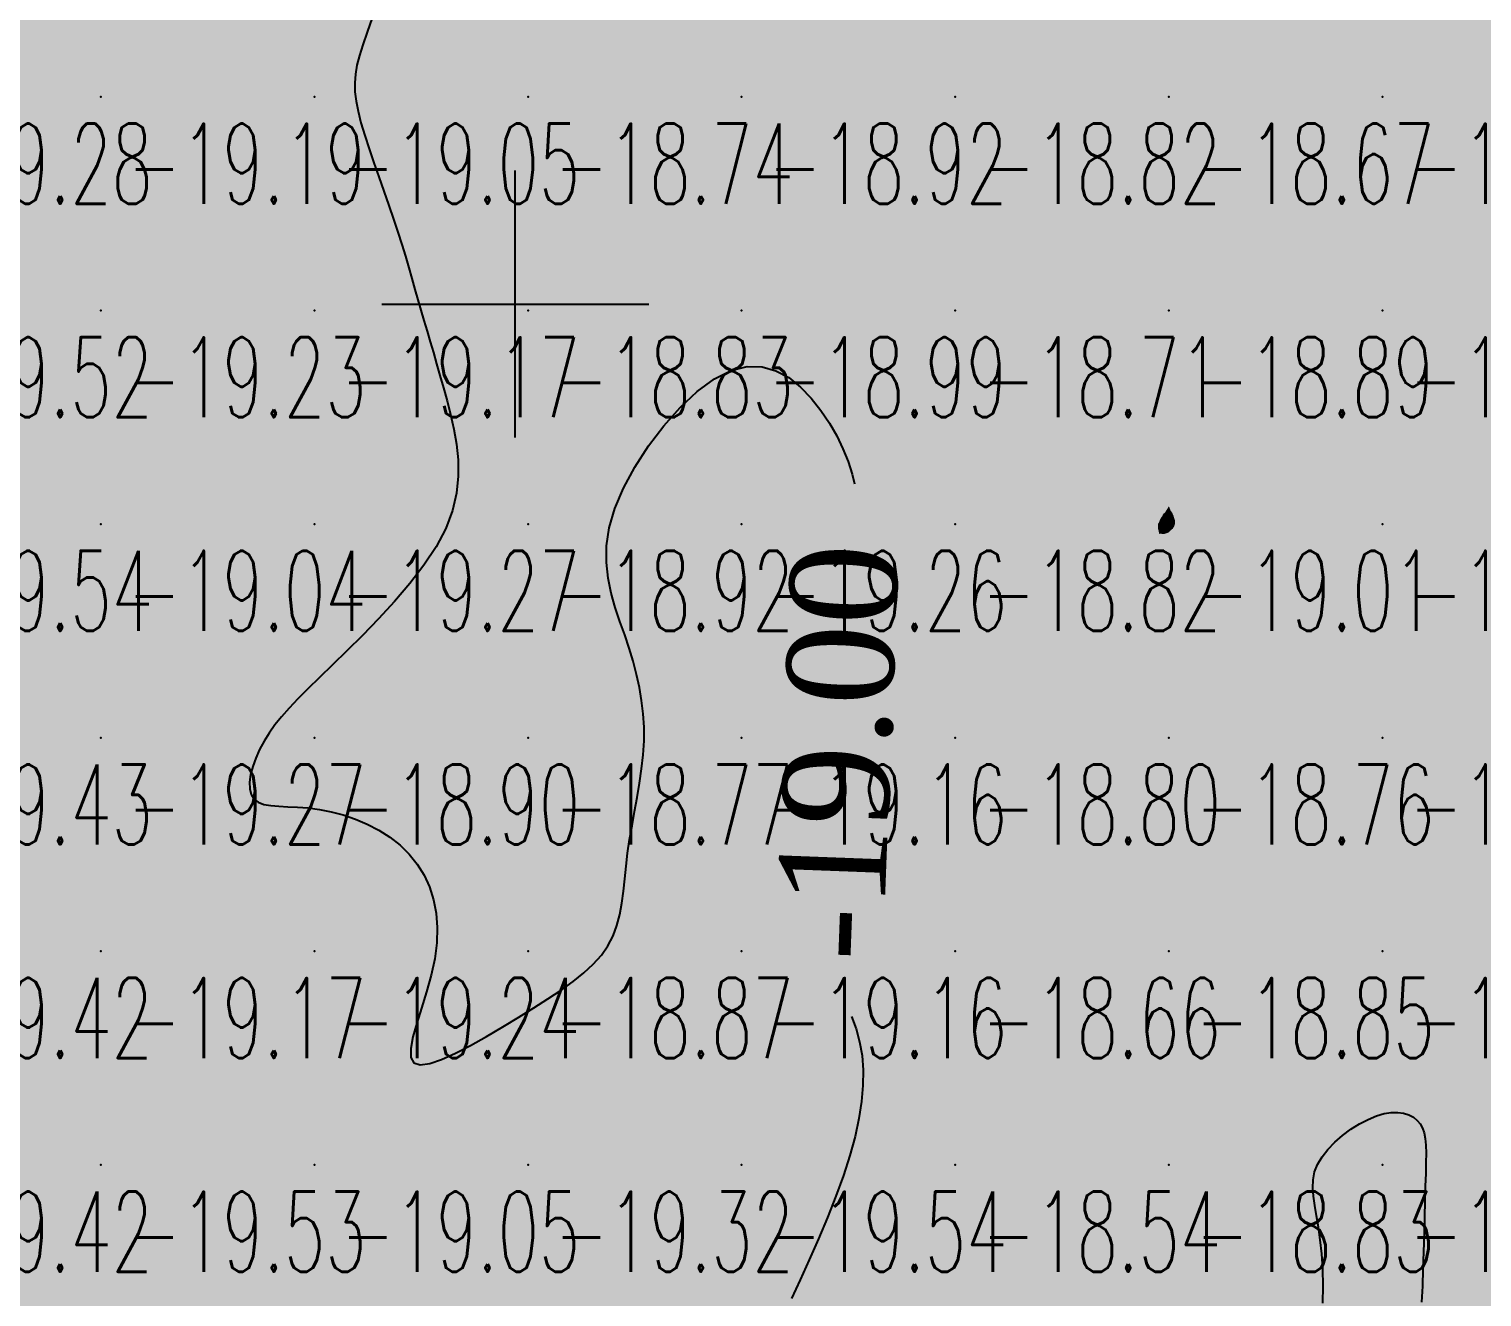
# Model space of a CAD drawing. Header units: millimetres. Extents: x 88261 to 90953, y 390274 to 392322.
# Drawn here: x 89226.9 to 89294.9, y 391451.1 to 391510.4 of the extents above; entities that cross this region are included whole.
import ezdxf
from ezdxf.enums import TextEntityAlignment as Align

# ---------------------------------------------------------------- set-up
doc = ezdxf.new("R2010")
doc.units = ezdxf.units.MM
doc.header["$LTSCALE"] = 25
for name, color, linetype in [('Carroyage(1)_Croix', 7, 'Continuous'), ('CN_03_00', 7, 'Continuous'), ('Cotation Courbes de niveau', 7, 'Continuous'), ('COTEAlt', 7, 'Continuous'), ('TN_COLORIAGE', 7, 'Continuous')]:
    doc.layers.add(name, color=color, linetype=linetype)
doc.styles.add('Simplex 1.0', font='Simplex.shx', dxfattribs={"width": 0.99, "height": 2.5})
doc.styles.get("Standard").update_dxf_attribs({"font": 'times.ttf'})

# ---------------------------------------------------------------- blocks, each defined once
blk = doc.blocks.new('COTE')
at = {"color": 0}
blk.add_point((0, 0), dxfattribs=at)
at = {"layer": 'COTEAlt'}
blk.add_attdef('ALT', text='', height=3.75, dxfattribs=at).set_placement((1.25, -1.25), align=Align.TOP_LEFT)

msp = doc.modelspace()

# ---------------------------------------------------------------- linework, layer by layer
at = {"layer": 'Carroyage(1)_Croix'}
for p, q in [((89249.65, 391491.29), (89249.65, 391503.79)), ((89243.4, 391497.54), (89255.9, 391497.54))]:
    msp.add_line(p, q, dxfattribs=at)
at = {"layer": 'CN_03_00', "elevation": -19, "flags": 128}
for points in [[(89242.948, 391510.933), (89242.712, 391510.264), (89242.515, 391509.682), (89242.359, 391509.173), (89242.243, 391508.718), (89242.169, 391508.297), (89242.136, 391507.891), (89242.146, 391507.48), (89242.198, 391507.044), (89242.294, 391506.565), (89242.431, 391506.027), (89242.605, 391505.439), (89242.806, 391504.812), (89243.027, 391504.158), (89243.26, 391503.489), (89243.497, 391502.818), (89243.729, 391502.156), (89243.95, 391501.516), (89244.152, 391500.907), (89244.336, 391500.328), (89244.507, 391499.775), (89244.665, 391499.243), (89244.815, 391498.729), (89244.958, 391498.228), (89245.098, 391497.737), (89245.237, 391497.251), (89245.378, 391496.765), (89245.522, 391496.276), (89245.668, 391495.779), (89245.818, 391495.269), (89245.971, 391494.741), (89246.129, 391494.192), (89246.291, 391493.615), (89246.458, 391493.007), (89246.628, 391492.365), (89246.784, 391491.688), (89246.908, 391490.98), (89246.982, 391490.242), (89246.986, 391489.476), (89246.902, 391488.684), (89246.712, 391487.869), (89246.397, 391487.032), (89245.945, 391486.177), (89245.377, 391485.315), (89244.72, 391484.457), (89244.004, 391483.615), (89243.255, 391482.801), (89242.501, 391482.026), (89241.77, 391481.302), (89241.09, 391480.642), (89240.483, 391480.052), (89239.949, 391479.526), (89239.48, 391479.053), (89239.071, 391478.62), (89238.714, 391478.218), (89238.403, 391477.833), (89238.132, 391477.456), (89237.893, 391477.075), (89237.683, 391476.682), (89237.505, 391476.284), (89237.364, 391475.891), (89237.266, 391475.514), (89237.217, 391475.162), (89237.222, 391474.846), (89237.287, 391474.577), (89237.417, 391474.364), (89237.616, 391474.214), (89237.88, 391474.117), (89238.203, 391474.059), (89238.579, 391474.027), (89239.002, 391474.007), (89239.466, 391473.985), (89239.964, 391473.948), (89240.491, 391473.882), (89241.04, 391473.775), (89241.602, 391473.624), (89242.166, 391473.429), (89242.724, 391473.191), (89243.265, 391472.907), (89243.779, 391472.578), (89244.257, 391472.204), (89244.688, 391471.783), (89245.065, 391471.316), (89245.381, 391470.805), (89245.636, 391470.25), (89245.827, 391469.654), (89245.949, 391469.018), (89246.002, 391468.345), (89245.981, 391467.635), (89245.884, 391466.891), (89245.714, 391466.118), (89245.496, 391465.339), (89245.261, 391464.58), (89245.039, 391463.868), (89244.862, 391463.228), (89244.761, 391462.688), (89244.765, 391462.274), (89244.907, 391462.012), (89245.207, 391461.92), (89245.648, 391461.981), (89246.205, 391462.17), (89246.852, 391462.463), (89247.562, 391462.833), (89248.31, 391463.256), (89249.069, 391463.706), (89249.813, 391464.159), (89250.52, 391464.595), (89251.182, 391465.013), (89251.795, 391465.421), (89252.356, 391465.823), (89252.86, 391466.226), (89253.303, 391466.636), (89253.682, 391467.059), (89253.993, 391467.5), (89254.233, 391467.964), (89254.414, 391468.452), (89254.546, 391468.963), (89254.643, 391469.496), (89254.715, 391470.051), (89254.776, 391470.627), (89254.837, 391471.223), (89254.912, 391471.838), (89255.007, 391472.472), (89255.119, 391473.12), (89255.239, 391473.78), (89255.36, 391474.445), (89255.472, 391475.113), (89255.569, 391475.78), (89255.64, 391476.441), (89255.68, 391477.092), (89255.68, 391477.731), (89255.642, 391478.359), (89255.569, 391478.978), (89255.463, 391479.592), (89255.328, 391480.204), (89255.166, 391480.816), (89254.981, 391481.431), (89254.775, 391482.052), (89254.553, 391482.683), (89254.335, 391483.33), (89254.142, 391484), (89253.996, 391484.701), (89253.918, 391485.441), (89253.93, 391486.226), (89254.053, 391487.064), (89254.309, 391487.963), (89254.712, 391488.922), (89255.245, 391489.911), (89255.883, 391490.895), (89256.6, 391491.836), (89257.372, 391492.698), (89258.173, 391493.442), (89258.979, 391494.033), (89259.765, 391494.433), (89260.509, 391494.617), (89261.207, 391494.603), (89261.857, 391494.418), (89262.459, 391494.094), (89263.01, 391493.657), (89263.511, 391493.138), (89263.96, 391492.564), (89264.356, 391491.966), (89264.698, 391491.366), (89264.988, 391490.769), (89265.228, 391490.173), (89265.421, 391489.575), (89265.534, 391489.116)], [(89265.397, 391464.189), (89265.607, 391463.612), (89265.773, 391463.004), (89265.884, 391462.361), (89265.936, 391461.68), (89265.929, 391460.962), (89265.865, 391460.203), (89265.741, 391459.404), (89265.559, 391458.562), (89265.319, 391457.676), (89265.02, 391456.745), (89264.664, 391455.772), (89264.267, 391454.774), (89263.843, 391453.774), (89263.41, 391452.793), (89262.984, 391451.853), (89262.581, 391450.976)], [(89287.46, 391450.762), (89287.477, 391451.579), (89287.456, 391452.351), (89287.406, 391453.071), (89287.333, 391453.73), (89287.246, 391454.321), (89287.157, 391454.852), (89287.076, 391455.331), (89287.016, 391455.767), (89286.988, 391456.169), (89287.002, 391456.546), (89287.072, 391456.908), (89287.208, 391457.262), (89287.417, 391457.616), (89287.691, 391457.965), (89288.017, 391458.301), (89288.381, 391458.617), (89288.771, 391458.905), (89289.173, 391459.159), (89289.574, 391459.37), (89289.961, 391459.531), (89290.324, 391459.638), (89290.658, 391459.691), (89290.963, 391459.697), (89291.238, 391459.658), (89291.482, 391459.58), (89291.693, 391459.467), (89291.871, 391459.324), (89292.014, 391459.154), (89292.122, 391458.96), (89292.199, 391458.736), (89292.249, 391458.471), (89292.277, 391458.159), (89292.287, 391457.788), (89292.283, 391457.35), (89292.27, 391456.837), (89292.252, 391456.239), (89292.233, 391455.552), (89292.214, 391454.796), (89292.192, 391453.994), (89292.169, 391453.17), (89292.143, 391452.349), (89292.113, 391451.554), (89292.079, 391450.809)]]:
    msp.add_lwpolyline(points, dxfattribs=at)
msp.add_lwpolyline([(89280.492, 391487.252), (89280.499, 391487.289), (89280.502, 391487.326), (89280.5, 391487.363), (89280.495, 391487.402), (89280.485, 391487.443), (89280.472, 391487.488), (89280.455, 391487.537), (89280.436, 391487.592), (89280.413, 391487.648), (89280.388, 391487.704), (89280.358, 391487.754), (89280.325, 391487.796), (89280.288, 391487.826), (89280.248, 391487.84), (89280.203, 391487.836), (89280.154, 391487.811), (89280.102, 391487.766), (89280.05, 391487.707), (89279.998, 391487.635), (89279.948, 391487.555), (89279.902, 391487.471), (89279.862, 391487.385), (89279.829, 391487.302), (89279.805, 391487.224), (89279.789, 391487.152), (89279.781, 391487.087), (89279.782, 391487.028), (89279.79, 391486.977), (89279.805, 391486.933), (89279.828, 391486.896), (89279.857, 391486.868), (89279.892, 391486.848), (89279.932, 391486.835), (89279.976, 391486.83), (89280.024, 391486.832), (89280.073, 391486.841), (89280.123, 391486.856), (89280.172, 391486.877), (89280.22, 391486.903), (89280.265, 391486.934), (89280.307, 391486.969), (89280.346, 391487.007), (89280.382, 391487.048), (89280.413, 391487.09), (89280.44, 391487.132), (89280.462, 391487.174), (89280.48, 391487.214), (89280.492, 391487.252)], close=True, dxfattribs=at)
at = {"layer": 'TN_COLORIAGE', "color": 213}
for points in [[(89220.249, 391517.239, -19.258), (89220.249, 391507.239, -19.258), (89230.249, 391517.239, -19.258)], [(89220.249, 391507.239, -19.258), (89230.249, 391507.239, -19.258), (89230.249, 391517.239, -19.258)], [(89230.249, 391517.239, -19.197), (89230.249, 391507.239, -19.197), (89240.249, 391517.239, -19.197)], [(89230.249, 391507.239, -19.197), (89240.249, 391507.239, -19.197), (89240.249, 391517.239, -19.197)], [(89240.249, 391517.239, -19), (89245.301, 391517.239, -19), (89240.249, 391507.239, -19), (89242.286, 391509.277, -19)], [(89241.828, 391507.239, -19.049), (89242.286, 391509.277, -19.049), (89240.249, 391507.239, -19.049)], [(89220.249, 391507.239, -19.188), (89220.249, 391497.239, -19.188), (89230.249, 391507.239, -19.188)], [(89220.249, 391497.239, -19.188), (89230.249, 391497.239, -19.188), (89230.249, 391507.239, -19.188)], [(89230.249, 391507.239, -19.049), (89230.249, 391497.239, -19.049), (89240.249, 391507.239, -19.049)], [(89230.249, 391497.239, -19.049), (89240.249, 391497.239, -19.049), (89240.249, 391507.239, -19.049)], [(89240.249, 391497.239, -19), (89244.164, 391501.154, -19), (89240.249, 391507.239, -19), (89241.828, 391507.239, -19)], [(89244.164, 391501.154, -19.169), (89245.215, 391497.239, -19.169), (89240.249, 391497.239, -19.169)], [(89220.249, 391487.239, -19.234), (89230.249, 391487.239, -19.234), (89230.249, 391497.239, -19.234)], [(89220.249, 391497.239, -19.234), (89220.249, 391487.239, -19.234), (89230.249, 391497.239, -19.234)], [(89230.249, 391487.239, -19.169), (89240.249, 391487.239, -19.169), (89240.249, 391497.239, -19.169)], [(89230.249, 391497.239, -19.169), (89230.249, 391487.239, -19.169), (89240.249, 391497.239, -19.169)], [(89240.249, 391487.239, -19), (89246.401, 391493.391, -19), (89240.249, 391497.239, -19), (89245.215, 391497.239, -19)], [(89252.66, 391487.239, -19.26), (89260.249, 391496.859, -19.26), (89260.249, 391487.239, -19.26)], [(89264.934, 391491.924, -19.26), (89260.249, 391496.859, -19.26), (89260.249, 391487.239, -19.26)], [(89246.401, 391493.391, -19.274), (89247.932, 391487.239, -19.274), (89240.249, 391487.239, -19.274)], [(89264.934, 391491.924, -19.26), (89266.151, 391487.239, -19.26), (89260.249, 391487.239, -19.26)], [(89279.734, 391487.239, -19.01), (89280.249, 391488.075, -19.01), (89280.249, 391487.239, -19.01)], [(89280.487, 391487.478, -19.01), (89280.249, 391488.075, -19.01), (89280.249, 391487.239, -19.01)], [(89280.487, 391487.478, -19.01), (89280.535, 391487.239, -19.01), (89280.249, 391487.239, -19.01)], [(89220.249, 391487.239, -19.043), (89220.249, 391477.239, -19.043), (89230.249, 391487.239, -19.043)], [(89220.249, 391477.239, -19.043), (89230.249, 391477.239, -19.043), (89230.249, 391487.239, -19.043)], [(89230.249, 391487.239, -19.274), (89230.249, 391477.239, -19.274), (89240.249, 391487.239, -19.274)], [(89240.249, 391487.239, -19), (89240.249, 391479.843, -19), (89230.249, 391477.239, -19), (89237.612, 391477.239, -19)], [(89240.249, 391479.843, -19.274), (89247.932, 391487.239, -19.274), (89240.249, 391487.239, -19.274)], [(89254.968, 391481.959, -19.26), (89252.66, 391487.239, -19.26), (89260.249, 391487.239, -19.26)], [(89260.249, 391487.239, -19), (89254.968, 391481.959, -19), (89260.249, 391477.239, -19), (89256.116, 391477.239, -19)], [(89260.249, 391487.239, -19), (89266.151, 391487.239, -19), (89260.249, 391477.239, -19), (89265.005, 391481.995, -19)], [(89279.789, 391486.78, -19.01), (89279.734, 391487.239, -19.01), (89280.249, 391487.239, -19.01)], [(89280.249, 391486.85, -19.01), (89279.789, 391486.78, -19.01), (89280.249, 391487.239, -19.01)], [(89280.535, 391487.239, -19.01), (89280.249, 391486.85, -19.01), (89280.249, 391487.239, -19.01)], [(89264.709, 391477.239, -19.164), (89265.005, 391481.995, -19.164), (89260.249, 391477.239, -19.164)], [(89220.249, 391467.239, -19.269), (89230.249, 391467.239, -19.269), (89230.249, 391477.239, -19.269)], [(89220.249, 391477.239, -19.269), (89220.249, 391467.239, -19.269), (89230.249, 391477.239, -19.269)], [(89230.249, 391477.239, -19), (89237.612, 391477.239, -19), (89230.249, 391467.239, -19), (89236.66, 391473.651, -19)], [(89256.116, 391477.239, -19.164), (89254.647, 391471.638, -19.164), (89260.249, 391477.239, -19.164)], [(89260.249, 391477.239, -19), (89254.647, 391471.638, -19), (89260.249, 391467.239, -19), (89254.765, 391467.239, -19)], [(89260.249, 391477.239, -19), (89264.709, 391477.239, -19), (89260.249, 391467.239, -19), (89264.592, 391471.582, -19)], [(89240.249, 391467.239, -19), (89240.249, 391474.34, -19), (89230.249, 391467.239, -19), (89236.66, 391473.651, -19)], [(89245.289, 391472.28, -19.236), (89240.249, 391474.34, -19.236), (89240.249, 391467.239, -19.236)], [(89245.289, 391472.28, -19.236), (89246.724, 391467.239, -19.236), (89240.249, 391467.239, -19.236)], [(89263.411, 391467.239, -19.156), (89264.592, 391471.582, -19.156), (89260.249, 391467.239, -19.156)], [(89220.249, 391467.239, -19.172), (89220.249, 391457.239, -19.172), (89230.249, 391467.239, -19.172)], [(89220.249, 391457.239, -19.172), (89230.249, 391457.239, -19.172), (89230.249, 391467.239, -19.172)], [(89230.249, 391467.239, -19.236), (89230.249, 391457.239, -19.236), (89240.249, 391467.239, -19.236)], [(89230.249, 391457.239, -19.236), (89240.249, 391457.239, -19.236), (89240.249, 391467.239, -19.236)], [(89240.249, 391467.239, -19), (89246.724, 391467.239, -19), (89240.249, 391457.239, -19), (89243.117, 391460.107, -19)], [(89250.249, 391457.239, -19.156), (89260.249, 391457.239, -19.156), (89260.249, 391467.239, -19.156)], [(89250.249, 391457.239, -19), (89250.249, 391464.402, -19), (89260.249, 391467.239, -19), (89254.765, 391467.239, -19)], [(89260.249, 391457.239, -19), (89266.395, 391463.386, -19), (89260.249, 391467.239, -19), (89263.411, 391467.239, -19)], [(89250.249, 391457.239, -19), (89250.249, 391464.402, -19), (89240.249, 391457.239, -19), (89243.117, 391460.107, -19)], [(89265.646, 391457.239, -19.538), (89266.395, 391463.386, -19.538), (89260.249, 391457.239, -19.538)], [(89290.249, 391460.141, -19.107), (89286.379, 391457.239, -19.107), (89290.249, 391457.239, -19.107)], [(89292.395, 391459.386, -19.107), (89290.249, 391460.141, -19.107), (89290.249, 391457.239, -19.107)], [(89292.255, 391457.239, -19.107), (89292.395, 391459.386, -19.107), (89290.249, 391457.239, -19.107)], [(89220.249, 391447.239, -19.53), (89230.249, 391447.239, -19.53), (89230.249, 391457.239, -19.53)], [(89220.249, 391457.239, -19.53), (89220.249, 391447.239, -19.53), (89230.249, 391457.239, -19.53)], [(89230.249, 391447.239, -19.052), (89240.249, 391447.239, -19.052), (89240.249, 391457.239, -19.052)], [(89230.249, 391457.239, -19.052), (89230.249, 391447.239, -19.052), (89240.249, 391457.239, -19.052)], [(89240.249, 391447.239, -19.325), (89250.249, 391447.239, -19.325), (89250.249, 391457.239, -19.325)], [(89240.249, 391457.239, -19.325), (89240.249, 391447.239, -19.325), (89250.249, 391457.239, -19.325)], [(89250.249, 391457.239, -19.538), (89250.249, 391447.239, -19.538), (89260.249, 391457.239, -19.538)], [(89250.249, 391447.239, -19.538), (89260.249, 391447.239, -19.538), (89260.249, 391457.239, -19.538)], [(89260.249, 391457.239, -19), (89265.646, 391457.239, -19), (89260.249, 391447.239, -19), (89261.137, 391448.128, -19)], [(89287.484, 391454.475, -19.107), (89286.379, 391457.239, -19.107), (89290.249, 391457.239, -19.107)], [(89290.249, 391457.239, -19), (89287.484, 391454.475, -19), (89290.249, 391447.239, -19), (89287.681, 391447.239, -19)], [(89290.249, 391457.239, -19), (89292.255, 391457.239, -19), (89290.249, 391447.239, -19), (89292.098, 391449.089, -19)]]:
    msp.add_solid(points, dxfattribs=at)
at = {"layer": 'TN_COLORIAGE', "color": 203}
for points in [[(89242.286, 391509.277, -18.737), (89241.828, 391507.239, -18.737), (89250.249, 391517.239, -18.737), (89250.249, 391507.239, -18.737)], [(89242.286, 391509.277, -18.807), (89245.301, 391517.239, -18.807), (89250.249, 391517.239, -18.807)], [(89250.249, 391517.239, -18.945), (89250.249, 391507.239, -18.945), (89260.249, 391517.239, -18.945)], [(89250.249, 391507.239, -18.945), (89260.249, 391507.239, -18.945), (89260.249, 391517.239, -18.945)], [(89260.249, 391517.239, -18.836), (89260.249, 391507.239, -18.836), (89270.249, 391517.239, -18.836)], [(89260.249, 391507.239, -18.836), (89270.249, 391507.239, -18.836), (89270.249, 391517.239, -18.836)], [(89270.249, 391517.239, -18.947), (89270.249, 391507.239, -18.947), (89280.249, 391517.239, -18.947)], [(89270.249, 391507.239, -18.947), (89280.249, 391507.239, -18.947), (89280.249, 391517.239, -18.947)], [(89280.249, 391517.239, -18.285), (89280.249, 391507.239, -18.285), (89290.249, 391517.239, -18.285)], [(89280.249, 391507.239, -18.285), (89290.249, 391507.239, -18.285), (89290.249, 391517.239, -18.285)], [(89290.249, 391507.239, -18.539), (89300.249, 391507.239, -18.539), (89300.249, 391517.239, -18.539)], [(89290.249, 391517.239, -18.539), (89290.249, 391507.239, -18.539), (89300.249, 391517.239, -18.539)], [(89241.828, 391507.239, -18.737), (89244.164, 391501.154, -18.737), (89250.249, 391507.239, -18.737)], [(89245.215, 391497.239, -18.737), (89244.164, 391501.154, -18.737), (89250.249, 391497.239, -18.737), (89250.249, 391507.239, -18.737)], [(89250.249, 391497.239, -18.921), (89260.249, 391497.239, -18.921), (89260.249, 391507.239, -18.921)], [(89250.249, 391507.239, -18.921), (89250.249, 391497.239, -18.921), (89260.249, 391507.239, -18.921)], [(89260.249, 391497.239, -18.825), (89270.249, 391497.239, -18.825), (89270.249, 391507.239, -18.825)], [(89260.249, 391507.239, -18.825), (89260.249, 391497.239, -18.825), (89270.249, 391507.239, -18.825)], [(89270.249, 391497.239, -18.671), (89280.249, 391497.239, -18.671), (89280.249, 391507.239, -18.671)], [(89270.249, 391507.239, -18.671), (89270.249, 391497.239, -18.671), (89280.249, 391507.239, -18.671)], [(89280.249, 391497.239, -18.437), (89290.249, 391497.239, -18.437), (89290.249, 391507.239, -18.437)], [(89280.249, 391507.239, -18.437), (89280.249, 391497.239, -18.437), (89290.249, 391507.239, -18.437)], [(89290.249, 391507.239, -18.378), (89290.249, 391497.239, -18.378), (89300.249, 391507.239, -18.378)], [(89290.249, 391497.239, -18.378), (89300.249, 391497.239, -18.378), (89300.249, 391507.239, -18.378)], [(89245.215, 391497.239, -18.829), (89246.401, 391493.391, -18.829), (89250.249, 391497.239, -18.829)], [(89247.932, 391487.239, -18.829), (89246.401, 391493.391, -18.829), (89250.249, 391487.239, -18.829), (89250.249, 391497.239, -18.829)], [(89250.249, 391497.239, -18.99), (89250.249, 391487.239, -18.99), (89260.249, 391497.239, -18.99)], [(89260.249, 391496.859, -18.917), (89252.66, 391487.239, -18.917), (89260.249, 391497.239, -18.917), (89250.249, 391487.239, -18.917)], [(89260.249, 391496.859, -18.705), (89264.934, 391491.924, -18.705), (89260.249, 391497.239, -18.705), (89270.249, 391497.239, -18.705)], [(89266.151, 391487.239, -18.705), (89264.934, 391491.924, -18.705), (89270.249, 391487.239, -18.705), (89270.249, 391497.239, -18.705)], [(89270.249, 391497.239, -18.893), (89270.249, 391487.239, -18.893), (89280.249, 391497.239, -18.893)], [(89280.249, 391488.075, -18.82), (89279.734, 391487.239, -18.82), (89280.249, 391497.239, -18.82), (89270.249, 391487.239, -18.82)], [(89280.249, 391488.075, -18.599), (89280.487, 391487.478, -18.599), (89280.249, 391497.239, -18.599), (89290.249, 391497.239, -18.599)], [(89280.535, 391487.239, -18.599), (89280.487, 391487.478, -18.599), (89290.249, 391487.239, -18.599), (89290.249, 391497.239, -18.599)], [(89290.249, 391487.239, -18.645), (89300.249, 391487.239, -18.645), (89300.249, 391497.239, -18.645)], [(89290.249, 391497.239, -18.645), (89290.249, 391487.239, -18.645), (89300.249, 391497.239, -18.645)], [(89247.932, 391487.239, -18.904), (89240.249, 391479.843, -18.904), (89250.249, 391487.239, -18.904), (89240.249, 391477.239, -18.904)], [(89240.249, 391477.239, -18.917), (89250.249, 391477.239, -18.917), (89250.249, 391487.239, -18.917)], [(89252.66, 391487.239, -18.768), (89254.968, 391481.959, -18.768), (89250.249, 391487.239, -18.768), (89250.249, 391477.239, -18.768)], [(89265.005, 391481.995, -18.797), (89264.709, 391477.239, -18.797), (89270.249, 391487.239, -18.797), (89270.249, 391477.239, -18.797)], [(89265.005, 391481.995, -18.82), (89266.151, 391487.239, -18.82), (89270.249, 391487.239, -18.82)], [(89279.734, 391487.239, -18.797), (89279.789, 391486.78, -18.797), (89270.249, 391487.239, -18.797), (89270.249, 391477.239, -18.797)], [(89279.789, 391486.78, -18.759), (89280.249, 391486.85, -18.759), (89270.249, 391477.239, -18.759), (89280.249, 391477.239, -18.759)], [(89280.249, 391477.239, -18.668), (89290.249, 391477.239, -18.668), (89290.249, 391487.239, -18.668)], [(89280.249, 391486.85, -18.668), (89280.535, 391487.239, -18.668), (89280.249, 391477.239, -18.668), (89290.249, 391487.239, -18.668)], [(89290.249, 391487.239, -18.616), (89290.249, 391477.239, -18.616), (89300.249, 391487.239, -18.616)], [(89290.249, 391477.239, -18.616), (89300.249, 391477.239, -18.616), (89300.249, 391487.239, -18.616)], [(89256.116, 391477.239, -18.768), (89254.968, 391481.959, -18.768), (89250.249, 391477.239, -18.768)], [(89237.612, 391477.239, -18.904), (89240.249, 391479.843, -18.904), (89240.249, 391477.239, -18.904)], [(89236.66, 391473.651, -18.904), (89240.249, 391474.34, -18.904), (89240.249, 391477.239, -18.904)], [(89236.66, 391473.651, -18.904), (89237.612, 391477.239, -18.904), (89240.249, 391477.239, -18.904)], [(89240.249, 391474.34, -18.768), (89245.289, 391472.28, -18.768), (89240.249, 391477.239, -18.768), (89250.249, 391477.239, -18.768)], [(89246.724, 391467.239, -18.768), (89245.289, 391472.28, -18.768), (89250.249, 391467.239, -18.768), (89250.249, 391477.239, -18.768)], [(89254.647, 391471.638, -18.768), (89256.116, 391477.239, -18.768), (89250.249, 391467.239, -18.768), (89250.249, 391477.239, -18.768)], [(89264.592, 391471.582, -18.662), (89263.411, 391467.239, -18.662), (89270.249, 391477.239, -18.662), (89270.249, 391467.239, -18.662)], [(89264.592, 391471.582, -18.797), (89264.709, 391477.239, -18.797), (89270.249, 391477.239, -18.797)], [(89270.249, 391477.239, -18.759), (89270.249, 391467.239, -18.759), (89280.249, 391477.239, -18.759)], [(89270.249, 391467.239, -18.759), (89280.249, 391467.239, -18.759), (89280.249, 391477.239, -18.759)], [(89280.249, 391477.239, -18.52), (89280.249, 391467.239, -18.52), (89290.249, 391477.239, -18.52)], [(89280.249, 391467.239, -18.52), (89290.249, 391467.239, -18.52), (89290.249, 391477.239, -18.52)], [(89290.249, 391467.239, -18.435), (89300.249, 391467.239, -18.435), (89300.249, 391477.239, -18.435)], [(89290.249, 391477.239, -18.435), (89290.249, 391467.239, -18.435), (89300.249, 391477.239, -18.435)], [(89254.765, 391467.239, -18.871), (89254.647, 391471.638, -18.871), (89250.249, 391467.239, -18.871)], [(89243.117, 391460.107, -18.871), (89246.724, 391467.239, -18.871), (89250.249, 391467.239, -18.871)], [(89243.117, 391460.107, -18.871), (89250.249, 391464.402, -18.871), (89250.249, 391467.239, -18.871)], [(89254.765, 391467.239, -18.871), (89250.249, 391464.402, -18.871), (89250.249, 391467.239, -18.871)], [(89263.411, 391467.239, -18.662), (89266.395, 391463.386, -18.662), (89270.249, 391467.239, -18.662)], [(89266.395, 391463.386, -18.541), (89265.646, 391457.239, -18.541), (89270.249, 391467.239, -18.541), (89270.249, 391457.239, -18.541)], [(89270.249, 391457.239, -18.848), (89280.249, 391457.239, -18.848), (89280.249, 391467.239, -18.848)], [(89270.249, 391467.239, -18.848), (89270.249, 391457.239, -18.848), (89280.249, 391467.239, -18.848)], [(89286.379, 391457.239, -18.738), (89290.249, 391460.141, -18.738), (89280.249, 391457.239, -18.738), (89290.249, 391467.239, -18.738)], [(89280.249, 391467.239, -18.738), (89280.249, 391457.239, -18.738), (89290.249, 391467.239, -18.738)], [(89290.249, 391460.141, -18.609), (89292.395, 391459.386, -18.609), (89290.249, 391467.239, -18.609), (89300.249, 391467.239, -18.609)], [(89292.395, 391459.386, -18.574), (89292.255, 391457.239, -18.574), (89300.249, 391467.239, -18.574), (89300.249, 391457.239, -18.574)], [(89261.137, 391448.128, -18.541), (89265.646, 391457.239, -18.541), (89270.249, 391457.239, -18.541)], [(89261.267, 391447.239, -18.541), (89261.137, 391448.128, -18.541), (89270.249, 391447.239, -18.541), (89270.249, 391457.239, -18.541)], [(89270.249, 391457.239, -18.831), (89270.249, 391447.239, -18.831), (89280.249, 391457.239, -18.831)], [(89270.249, 391447.239, -18.831), (89280.249, 391447.239, -18.831), (89280.249, 391457.239, -18.831)], [(89286.379, 391457.239, -18.72), (89287.484, 391454.475, -18.72), (89280.249, 391457.239, -18.72), (89280.249, 391447.239, -18.72)], [(89292.098, 391449.089, -18.377), (89291.593, 391447.239, -18.377), (89300.249, 391457.239, -18.377), (89300.249, 391447.239, -18.377)], [(89292.098, 391449.089, -18.574), (89292.255, 391457.239, -18.574), (89300.249, 391457.239, -18.574)], [(89287.681, 391447.239, -18.72), (89287.484, 391454.475, -18.72), (89280.249, 391447.239, -18.72)]]:
    msp.add_solid(points, dxfattribs=at)

# ---------------------------------------------------------------- block references
at = {"layer": 'COTEAlt'}
ref = msp.add_blockref('COTE', (89220.249, 391507.239), dxfattribs=at)
ref.add_attrib('ALT', '-19.28', dxfattribs={"height": 3.75, "style": 'Simplex 1.0', "width": 0.6}).set_placement((89221.499, 391505.989), align=Align.TOP_LEFT)
ref = msp.add_blockref('COTE', (89230.249, 391507.239), dxfattribs=at)
ref.add_attrib('ALT', '-19.19', dxfattribs={"height": 3.75, "style": 'Simplex 1.0', "width": 0.6}).set_placement((89231.499, 391505.989), align=Align.TOP_LEFT)
ref = msp.add_blockref('COTE', (89240.249, 391507.239), dxfattribs=at)
ref.add_attrib('ALT', '-19.05', dxfattribs={"height": 3.75, "style": 'Simplex 1.0', "width": 0.6}).set_placement((89241.499, 391505.989), align=Align.TOP_LEFT)
ref = msp.add_blockref('COTE', (89250.249, 391507.239), dxfattribs=at)
ref.add_attrib('ALT', '-18.74', dxfattribs={"height": 3.75, "style": 'Simplex 1.0', "width": 0.6}).set_placement((89251.499, 391505.989), align=Align.TOP_LEFT)
ref = msp.add_blockref('COTE', (89260.249, 391507.239), dxfattribs=at)
ref.add_attrib('ALT', '-18.92', dxfattribs={"height": 3.75, "style": 'Simplex 1.0', "width": 0.6}).set_placement((89261.499, 391505.989), align=Align.TOP_LEFT)
ref = msp.add_blockref('COTE', (89270.249, 391507.239), dxfattribs=at)
ref.add_attrib('ALT', '-18.82', dxfattribs={"height": 3.75, "style": 'Simplex 1.0', "width": 0.6}).set_placement((89271.499, 391505.989), align=Align.TOP_LEFT)
ref = msp.add_blockref('COTE', (89280.249, 391507.239), dxfattribs=at)
ref.add_attrib('ALT', '-18.67', dxfattribs={"height": 3.75, "style": 'Simplex 1.0', "width": 0.6}).set_placement((89281.499, 391505.989), align=Align.TOP_LEFT)
ref = msp.add_blockref('COTE', (89290.249, 391507.239), dxfattribs=at)
ref.add_attrib('ALT', '-18.44', dxfattribs={"height": 3.75, "style": 'Simplex 1.0', "width": 0.6}).set_placement((89291.499, 391505.989), align=Align.TOP_LEFT)
ref = msp.add_blockref('COTE', (89220.249, 391497.239), dxfattribs=at)
ref.add_attrib('ALT', '-19.52', dxfattribs={"height": 3.75, "style": 'Simplex 1.0', "width": 0.6}).set_placement((89221.499, 391495.989), align=Align.TOP_LEFT)
ref = msp.add_blockref('COTE', (89230.249, 391497.239), dxfattribs=at)
ref.add_attrib('ALT', '-19.23', dxfattribs={"height": 3.75, "style": 'Simplex 1.0', "width": 0.6}).set_placement((89231.499, 391495.989), align=Align.TOP_LEFT)
ref = msp.add_blockref('COTE', (89240.249, 391497.239), dxfattribs=at)
ref.add_attrib('ALT', '-19.17', dxfattribs={"height": 3.75, "style": 'Simplex 1.0', "width": 0.6}).set_placement((89241.499, 391495.989), align=Align.TOP_LEFT)
ref = msp.add_blockref('COTE', (89250.249, 391497.239), dxfattribs=at)
ref.add_attrib('ALT', '-18.83', dxfattribs={"height": 3.75, "style": 'Simplex 1.0', "width": 0.6}).set_placement((89251.499, 391495.989), align=Align.TOP_LEFT)
ref = msp.add_blockref('COTE', (89260.249, 391497.239), dxfattribs=at)
ref.add_attrib('ALT', '-18.99', dxfattribs={"height": 3.75, "style": 'Simplex 1.0', "width": 0.6}).set_placement((89261.499, 391495.989), align=Align.TOP_LEFT)
ref = msp.add_blockref('COTE', (89270.249, 391497.239), dxfattribs=at)
ref.add_attrib('ALT', '-18.71', dxfattribs={"height": 3.75, "style": 'Simplex 1.0', "width": 0.6}).set_placement((89271.499, 391495.989), align=Align.TOP_LEFT)
ref = msp.add_blockref('COTE', (89280.249, 391497.239), dxfattribs=at)
ref.add_attrib('ALT', '-18.89', dxfattribs={"height": 3.75, "style": 'Simplex 1.0', "width": 0.6}).set_placement((89281.499, 391495.989), align=Align.TOP_LEFT)
ref = msp.add_blockref('COTE', (89290.249, 391497.239), dxfattribs=at)
ref.add_attrib('ALT', '-18.60', dxfattribs={"height": 3.75, "style": 'Simplex 1.0', "width": 0.6}).set_placement((89291.499, 391495.989), align=Align.TOP_LEFT)
ref = msp.add_blockref('COTE', (89220.249, 391487.239), dxfattribs=at)
ref.add_attrib('ALT', '-19.54', dxfattribs={"height": 3.75, "style": 'Simplex 1.0', "width": 0.6}).set_placement((89221.499, 391485.989), align=Align.TOP_LEFT)
ref = msp.add_blockref('COTE', (89230.249, 391487.239), dxfattribs=at)
ref.add_attrib('ALT', '-19.04', dxfattribs={"height": 3.75, "style": 'Simplex 1.0', "width": 0.6}).set_placement((89231.499, 391485.989), align=Align.TOP_LEFT)
ref = msp.add_blockref('COTE', (89240.249, 391487.239), dxfattribs=at)
ref.add_attrib('ALT', '-19.27', dxfattribs={"height": 3.75, "style": 'Simplex 1.0', "width": 0.6}).set_placement((89241.499, 391485.989), align=Align.TOP_LEFT)
ref = msp.add_blockref('COTE', (89250.249, 391487.239), dxfattribs=at)
ref.add_attrib('ALT', '-18.92', dxfattribs={"height": 3.75, "style": 'Simplex 1.0', "width": 0.6}).set_placement((89251.499, 391485.989), align=Align.TOP_LEFT)
ref = msp.add_blockref('COTE', (89260.249, 391487.239), dxfattribs=at)
ref.add_attrib('ALT', '-19.26', dxfattribs={"height": 3.75, "style": 'Simplex 1.0', "width": 0.6}).set_placement((89261.499, 391485.989), align=Align.TOP_LEFT)
ref = msp.add_blockref('COTE', (89270.249, 391487.239), dxfattribs=at)
ref.add_attrib('ALT', '-18.82', dxfattribs={"height": 3.75, "style": 'Simplex 1.0', "width": 0.6}).set_placement((89271.499, 391485.989), align=Align.TOP_LEFT)
ref = msp.add_blockref('COTE', (89280.249, 391487.239), dxfattribs=at)
ref.add_attrib('ALT', '-19.01', dxfattribs={"height": 3.75, "style": 'Simplex 1.0', "width": 0.6}).set_placement((89281.499, 391485.989), align=Align.TOP_LEFT)
ref = msp.add_blockref('COTE', (89290.249, 391487.239), dxfattribs=at)
ref.add_attrib('ALT', '-18.67', dxfattribs={"height": 3.75, "style": 'Simplex 1.0', "width": 0.6}).set_placement((89291.499, 391485.989), align=Align.TOP_LEFT)
ref = msp.add_blockref('COTE', (89220.249, 391477.239), dxfattribs=at)
ref.add_attrib('ALT', '-19.43', dxfattribs={"height": 3.75, "style": 'Simplex 1.0', "width": 0.6}).set_placement((89221.499, 391475.989), align=Align.TOP_LEFT)
ref = msp.add_blockref('COTE', (89230.249, 391477.239), dxfattribs=at)
ref.add_attrib('ALT', '-19.27', dxfattribs={"height": 3.75, "style": 'Simplex 1.0', "width": 0.6}).set_placement((89231.499, 391475.989), align=Align.TOP_LEFT)
ref = msp.add_blockref('COTE', (89240.249, 391477.239), dxfattribs=at)
ref.add_attrib('ALT', '-18.90', dxfattribs={"height": 3.75, "style": 'Simplex 1.0', "width": 0.6}).set_placement((89241.499, 391475.989), align=Align.TOP_LEFT)
ref = msp.add_blockref('COTE', (89250.249, 391477.239), dxfattribs=at)
ref.add_attrib('ALT', '-18.77', dxfattribs={"height": 3.75, "style": 'Simplex 1.0', "width": 0.6}).set_placement((89251.499, 391475.989), align=Align.TOP_LEFT)
ref = msp.add_blockref('COTE', (89260.249, 391477.239), dxfattribs=at)
ref.add_attrib('ALT', '-19.16', dxfattribs={"height": 3.75, "style": 'Simplex 1.0', "width": 0.6}).set_placement((89261.499, 391475.989), align=Align.TOP_LEFT)
ref = msp.add_blockref('COTE', (89270.249, 391477.239), dxfattribs=at)
ref.add_attrib('ALT', '-18.80', dxfattribs={"height": 3.75, "style": 'Simplex 1.0', "width": 0.6}).set_placement((89271.499, 391475.989), align=Align.TOP_LEFT)
ref = msp.add_blockref('COTE', (89280.249, 391477.239), dxfattribs=at)
ref.add_attrib('ALT', '-18.76', dxfattribs={"height": 3.75, "style": 'Simplex 1.0', "width": 0.6}).set_placement((89281.499, 391475.989), align=Align.TOP_LEFT)
ref = msp.add_blockref('COTE', (89290.249, 391477.239), dxfattribs=at)
ref.add_attrib('ALT', '-18.52', dxfattribs={"height": 3.75, "style": 'Simplex 1.0', "width": 0.6}).set_placement((89291.499, 391475.989), align=Align.TOP_LEFT)
ref = msp.add_blockref('COTE', (89220.249, 391467.239), dxfattribs=at)
ref.add_attrib('ALT', '-19.42', dxfattribs={"height": 3.75, "style": 'Simplex 1.0', "width": 0.6}).set_placement((89221.499, 391465.989), align=Align.TOP_LEFT)
ref = msp.add_blockref('COTE', (89230.249, 391467.239), dxfattribs=at)
ref.add_attrib('ALT', '-19.17', dxfattribs={"height": 3.75, "style": 'Simplex 1.0', "width": 0.6}).set_placement((89231.499, 391465.989), align=Align.TOP_LEFT)
ref = msp.add_blockref('COTE', (89240.249, 391467.239), dxfattribs=at)
ref.add_attrib('ALT', '-19.24', dxfattribs={"height": 3.75, "style": 'Simplex 1.0', "width": 0.6}).set_placement((89241.499, 391465.989), align=Align.TOP_LEFT)
ref = msp.add_blockref('COTE', (89250.249, 391467.239), dxfattribs=at)
ref.add_attrib('ALT', '-18.87', dxfattribs={"height": 3.75, "style": 'Simplex 1.0', "width": 0.6}).set_placement((89251.499, 391465.989), align=Align.TOP_LEFT)
ref = msp.add_blockref('COTE', (89260.249, 391467.239), dxfattribs=at)
ref.add_attrib('ALT', '-19.16', dxfattribs={"height": 3.75, "style": 'Simplex 1.0', "width": 0.6}).set_placement((89261.499, 391465.989), align=Align.TOP_LEFT)
ref = msp.add_blockref('COTE', (89270.249, 391467.239), dxfattribs=at)
ref.add_attrib('ALT', '-18.66', dxfattribs={"height": 3.75, "style": 'Simplex 1.0', "width": 0.6}).set_placement((89271.499, 391465.989), align=Align.TOP_LEFT)
ref = msp.add_blockref('COTE', (89280.249, 391467.239), dxfattribs=at)
ref.add_attrib('ALT', '-18.85', dxfattribs={"height": 3.75, "style": 'Simplex 1.0', "width": 0.6}).set_placement((89281.499, 391465.989), align=Align.TOP_LEFT)
ref = msp.add_blockref('COTE', (89290.249, 391467.239), dxfattribs=at)
ref.add_attrib('ALT', '-18.74', dxfattribs={"height": 3.75, "style": 'Simplex 1.0', "width": 0.6}).set_placement((89291.499, 391465.989), align=Align.TOP_LEFT)
ref = msp.add_blockref('COTE', (89220.249, 391457.239), dxfattribs=at)
ref.add_attrib('ALT', '-19.42', dxfattribs={"height": 3.75, "style": 'Simplex 1.0', "width": 0.6}).set_placement((89221.499, 391455.989), align=Align.TOP_LEFT)
ref = msp.add_blockref('COTE', (89230.249, 391457.239), dxfattribs=at)
ref.add_attrib('ALT', '-19.53', dxfattribs={"height": 3.75, "style": 'Simplex 1.0', "width": 0.6}).set_placement((89231.499, 391455.989), align=Align.TOP_LEFT)
ref = msp.add_blockref('COTE', (89240.249, 391457.239), dxfattribs=at)
ref.add_attrib('ALT', '-19.05', dxfattribs={"height": 3.75, "style": 'Simplex 1.0', "width": 0.6}).set_placement((89241.499, 391455.989), align=Align.TOP_LEFT)
ref = msp.add_blockref('COTE', (89250.249, 391457.239), dxfattribs=at)
ref.add_attrib('ALT', '-19.32', dxfattribs={"height": 3.75, "style": 'Simplex 1.0', "width": 0.6}).set_placement((89251.499, 391455.989), align=Align.TOP_LEFT)
ref = msp.add_blockref('COTE', (89260.249, 391457.239), dxfattribs=at)
ref.add_attrib('ALT', '-19.54', dxfattribs={"height": 3.75, "style": 'Simplex 1.0', "width": 0.6}).set_placement((89261.499, 391455.989), align=Align.TOP_LEFT)
ref = msp.add_blockref('COTE', (89270.249, 391457.239), dxfattribs=at)
ref.add_attrib('ALT', '-18.54', dxfattribs={"height": 3.75, "style": 'Simplex 1.0', "width": 0.6}).set_placement((89271.499, 391455.989), align=Align.TOP_LEFT)
ref = msp.add_blockref('COTE', (89280.249, 391457.239), dxfattribs=at)
ref.add_attrib('ALT', '-18.83', dxfattribs={"height": 3.75, "style": 'Simplex 1.0', "width": 0.6}).set_placement((89281.499, 391455.989), align=Align.TOP_LEFT)
ref = msp.add_blockref('COTE', (89290.249, 391457.239), dxfattribs=at)
ref.add_attrib('ALT', '-19.11', dxfattribs={"height": 3.75, "style": 'Simplex 1.0', "width": 0.6}).set_placement((89291.499, 391455.989), align=Align.TOP_LEFT)

# ---------------------------------------------------------------- texts
at = {"layer": 'Cotation Courbes de niveau'}
msp.add_text('-19.00', height=5, rotation=87.83566, dxfattribs=at).set_placement((89264.719, 391476.558, -19), align=Align.MIDDLE_CENTER)

doc.saveas('drawing.dxf')
